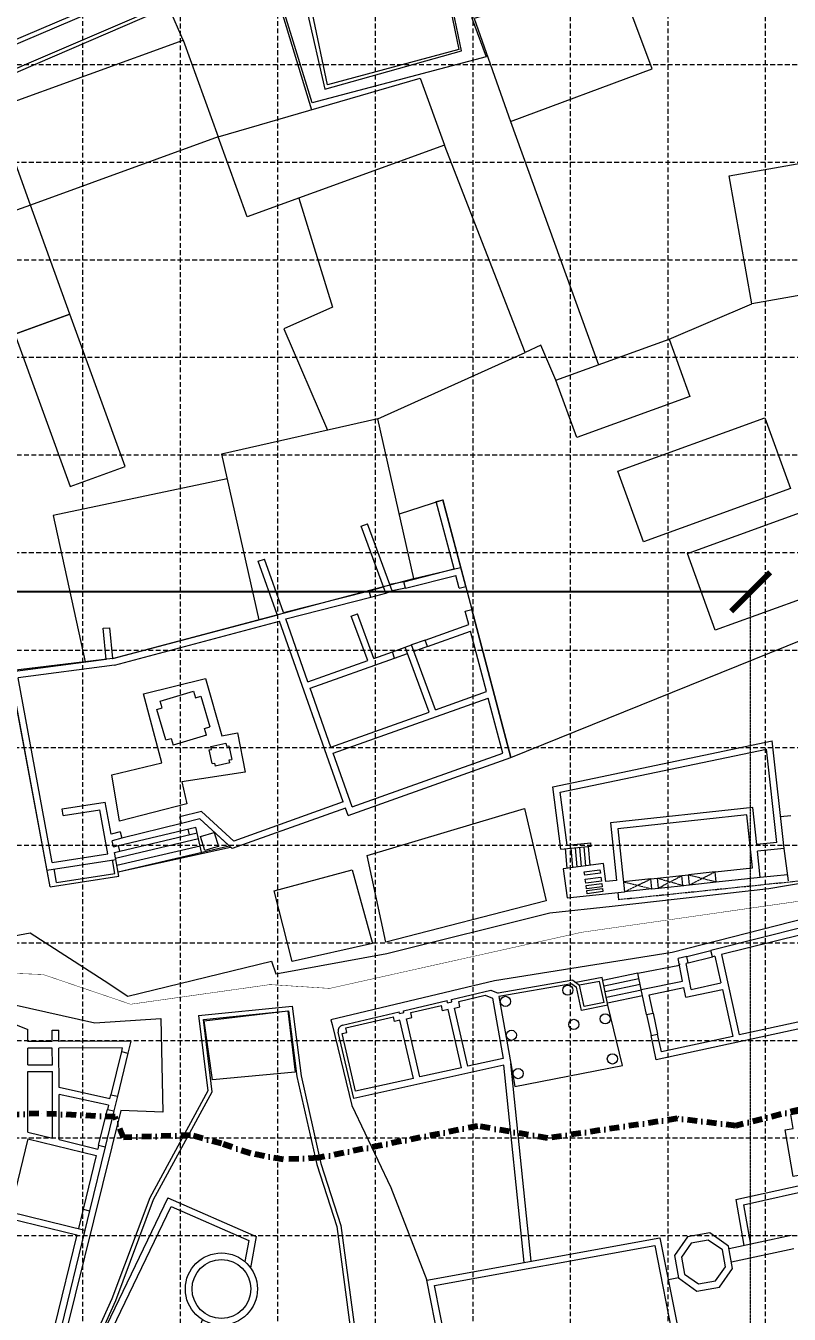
# Model space of a CAD drawing. Header units: millimetres. Extents: x 4203764 to 12476749, y 34048 to 3000914.
# Drawn here: x 12159650 to 12198789, y 2437454 to 2503478 of the extents above; entities that cross this region are included whole.
import ezdxf

# ---------------------------------------------------------------- set-up
doc = ezdxf.new("R2010")
doc.units = ezdxf.units.MM
doc.header["$MEASUREMENT"] = 0
for name, pattern in [('ACAD_ISO02W100', [15, 12, -3]), ('DASHDOTX2', [2, 1, -0.5, 0, -0.5]), ('DASHED', [0.75, 0.5, -0.25])]:
    doc.linetypes.add(name, pattern=pattern)
for name, color, linetype, lineweight in [('2', 240, 'Continuous', 25), ('4', 1, 'Continuous', 35), ('A_SITE EDGE', 1, 'Continuous', 50), ('building property', 253, 'Continuous', 15), ('dimensions', 7, 'Continuous', 25), ('outer profile and ghats', 1, 'Continuous', 9), ('streets', 254, 'Continuous', 9), ('wall', 22, 'Continuous', 9)]:
    doc.layers.add(name, color=color, linetype=linetype, lineweight=lineweight)
doc.styles.get("Standard").update_dxf_attribs({"font": 'arial.ttf'})
doc.dimstyles.get("Standard").update_dxf_attribs({"dimtxt": 10000, "dimasz": 2000, "dimexe": 0.18, "dimexo": 0.0625, "dimgap": 0.09, "dimtad": 0, "dimtih": 1, "dimtoh": 1, "dimdec": 4, "dimzin": 0, "dimdsep": 46, "dimtxsty": 'Standard', "dimblk": 'ARCHTICK', "dimcen": 0, "dimadec": 0, "dimazin": 0, "dimtfac": 1, "dimtdec": 4, "dimtofl": 0, "dimtmove": 0, "dimatfit": 3, "dimldrblk": 'ARCHTICK', "dimfxl": 0, "dimtolj": 1, "dimtzin": 0, "dimlwe": 18, "dimarcsym": 0})

# ---------------------------------------------------------------- blocks, each defined once
blk = doc.blocks.new('GRID')
at = {"layer": 'building property', "color": 253, "linetype": 'DASHED', "lineweight": 15, "ltscale": 500}
for p, q in [((12981403, 2546471), (12981403, 2336221)), ((12991403, 2546471), (12991403, 2336221)), ((13001403, 2546471), (13001403, 2336221)), ((13011403, 2546471), (13011403, 2336221)), ((12986403, 2541471), (12986403, 2331221)), ((12996403, 2541471), (12996403, 2331221)), ((13006403, 2541471), (13006403, 2331221)), ((13016403, 2541471), (13016403, 2331221)), ((13061903, 2501471), (12616403, 2501471)), ((13056903, 2496471), (12611403, 2496471)), ((13061903, 2491471), (12616403, 2491471)), ((13056903, 2486471), (12611403, 2486471)), ((13061903, 2481471), (12616403, 2481471)), ((13056903, 2476471), (12611403, 2476471)), ((13061903, 2471471), (12616403, 2471471)), ((13056903, 2466471), (12611403, 2466471)), ((13061903, 2461471), (12616403, 2461471)), ((13056903, 2456471), (12611403, 2456471)), ((13061903, 2451471), (12616403, 2451471)), ((13056903, 2446471), (12611403, 2446471)), ((13061903, 2441471), (12616403, 2441471))]:
    blk.add_line(p, q, dxfattribs=at)
blk = doc.blocks.new('_ArchTick')
at = {"color": 0, "linetype": 'ByBlock', "lineweight": 30, "const_width": 0.15}
blk.add_lwpolyline([(-0.5, -0.5), (0.5, 0.5)], dxfattribs=at)
blk = doc.blocks.new('*D38')
at = {"layer": 'Defpoints', "color": 0, "lineweight": 30}
for p in [(11803461, 2475751), (12196809, 2474468), (12196809, 2428948)]:
    blk.add_point(p, dxfattribs=at)
at = {"layer": 'dimensions', "color": 0, "linetype": 'DASHED', "lineweight": 18}
for p, q in [((11803461, 2475751), (11803461, 2474468)), ((12196809, 2428948), (12196809, 2474468))]:
    blk.add_line(p, q, dxfattribs=at)
at = {"layer": 'dimensions', "color": 0, "lineweight": -2}
for p, q in [((11803461, 2474468), (11992142, 2474468)), ((12196809, 2474468), (12001222, 2474468))]:
    blk.add_line(p, q, dxfattribs=at)
at = {"layer": 'dimensions', "color": 0, "lineweight": -2, "xscale": 2000, "yscale": 2000, "zscale": 2000, "rotation": 180}
blk.add_blockref('_ArchTick', (11803461, 2474468), dxfattribs=at)
at = {"layer": 'dimensions', "color": 0, "lineweight": -2, "xscale": 2000, "yscale": 2000, "zscale": 2000}
blk.add_blockref('_ArchTick', (12196809, 2474468), dxfattribs=at)
at = {"layer": 'dimensions', "color": 0, "lineweight": 35, "insert": (11996682, 2474468), "char_height": 2000, "attachment_point": 5}
blk.add_mtext('\\A1;393347', dxfattribs=at)
blk = doc.blocks.new('*D42')
at = {"layer": '4', "color": 0, "linetype": 'DASHED', "lineweight": 18}
for p, q in [((11789424, 2546568), (11789424, 2428157)), ((12264489, 2546461), (12264489, 2428157))]:
    blk.add_line(p, q, dxfattribs=at)
at = {"layer": '4', "color": 0, "lineweight": -2}
for p, q in [((11789424, 2428158), (11986578, 2428158)), ((12264489, 2428158), (12067335, 2428158))]:
    blk.add_line(p, q, dxfattribs=at)
at = {"layer": 'Defpoints', "color": 0, "lineweight": 30}
for p in [(11789424, 2546568), (12264489, 2546461), (12264489, 2428158)]:
    blk.add_point(p, dxfattribs=at)
at = {"layer": '4', "color": 0, "lineweight": -2, "xscale": 2000, "yscale": 2000, "zscale": 2000, "rotation": 180}
blk.add_blockref('_ArchTick', (11789424, 2428158), dxfattribs=at)
at = {"layer": '4', "color": 0, "lineweight": -2, "xscale": 2000, "yscale": 2000, "zscale": 2000}
blk.add_blockref('_ArchTick', (12264489, 2428158), dxfattribs=at)
at = {"layer": '4', "color": 0, "lineweight": 30, "insert": (12026957, 2428158), "char_height": 10000, "attachment_point": 5}
blk.add_mtext('\\A1;475065.1106', dxfattribs=at)
blk = doc.blocks.new('*D43')
at = {"layer": '4', "color": 0, "linetype": 'DASHED', "lineweight": 18}
for p, q in [((11789424, 2546471), (11756492, 2546471)), ((12167563, 2261471), (11756492, 2261471))]:
    blk.add_line(p, q, dxfattribs=at)
at = {"layer": '4', "color": 0, "lineweight": -2}
for p, q in [((11756492, 2546471), (11756492, 2409077)), ((11756492, 2261471), (11756492, 2398865))]:
    blk.add_line(p, q, dxfattribs=at)
at = {"layer": 'Defpoints', "color": 0, "lineweight": 30}
for p in [(11756492, 2546471), (11789424, 2546471), (12167563, 2261471)]:
    blk.add_point(p, dxfattribs=at)
at = {"layer": '4', "color": 0, "lineweight": -2, "xscale": 2000, "yscale": 2000, "zscale": 2000}
for p, rotation in [((11756492, 2546471), 90), ((11756492, 2261471), 270)]:
    blk.add_blockref('_ArchTick', p, dxfattribs=dict(at, rotation=rotation))
at = {"layer": '4', "color": 0, "lineweight": 30, "insert": (11756492, 2403971), "char_height": 10000, "attachment_point": 5}
blk.add_mtext('\\A1;285000.0000', dxfattribs=at)

msp = doc.modelspace()

# ---------------------------------------------------------------- linework, layer by layer
at = {"layer": '2', "const_width": 23.31871}
msp.add_lwpolyline([(12109350.15385, 2449210.39284), (12109952.86911, 2449250.52842), (12113644.69771, 2449773.9693), (12114424.14336, 2450025.61793), (12121276.34674, 2450403.42776), (12125427.71538, 2450578.59934), (12130710.65449, 2450870.3385), (12135360.47639, 2451891.69773), (12142307.94323, 2452708.0237), (12144625.03167, 2454072.19551), (12146556.60062, 2454288.74869), (12155909.40477, 2455036.91657), (12160533.71429, 2454863.6782), (12165023.84317, 2453337.93559), (12172164.60025, 2454344.79214), (12175230.45783, 2454149.64307), (12188143.80869, 2457025.21375), (12200569.94686, 2458799.9021), (12204972.64698, 2457836.38322), (12222815.93092, 2461133.77185), (12226640.87924, 2461425.36162), (12233768.03086, 2464728.80542)], dxfattribs=at)
at = {"layer": 'A_SITE EDGE', "linetype": 'DASHDOTX2', "lineweight": 80, "ltscale": 500}
msp.add_lwpolyline([(12209037.64917, 2450396.98678), (12196052.64467, 2447112.21918), (12193041.59773, 2447474.95617), (12186416.25843, 2446476.2288), (12182816.18488, 2447098.5855), (12174642.81601, 2445463.2345), (12172865.23019, 2445382.55859), (12171182.39279, 2445688.74548), (12169690.71353, 2446195.27708), (12168091.54142, 2446628.20283), (12164668.8055, 2446513.33094), (12164226.9913, 2447564.7638), (12160317.31312, 2447745.70156), (12156458.25476, 2447533.81104)], dxfattribs=at)
at = {"layer": 'building property'}
for p, q in [((12180697.73686, 2479104.4192), (12181028.81078, 2479191.79109)), ((12181611.03732, 2475643.6957), (12180697.73686, 2479104.4192)), ((12182203.64025, 2474740.06883), (12181028.81078, 2479191.79109)), ((12176850.18062, 2477838.33502), (12177171.59973, 2477956.37545)), ((12178435.47348, 2474514.90061), (12177171.59973, 2477956.37545)), ((12178114.05437, 2474396.86017), (12176850.18062, 2477838.33502)), ((12171567.304, 2476036.28731), (12171890.10758, 2476150.48728)), ((12172534.59543, 2473302.09097), (12171567.304, 2476036.28731)), ((12172860.32643, 2473408.01614), (12171890.10758, 2476150.48728)), ((12179035.63165, 2474985.71695), (12181611.03732, 2475643.6957)), ((12179120.38966, 2474653.96423), (12181698.41193, 2475312.61148)), ((12181872.56633, 2474652.69694), (12181698.41193, 2475312.61148)), ((12179120.38966, 2474653.96423), (12179035.63165, 2474985.71695)), ((12181872.56633, 2474652.69694), (12182203.64025, 2474740.06883)), ((12172860.32643, 2473408.01614), (12177251.94268, 2474530.01032)), ((12172974.98944, 2473083.90371), (12177336.70068, 2474198.2576)), ((12177336.70068, 2474198.2576), (12177251.94268, 2474530.01032)), ((12178114.05437, 2474396.86017), (12178435.47348, 2474514.90061)), ((12164106.96514, 2471051.26563), (12172564.1519, 2473300.68652)), ((12176337.45783, 2473228.79175), (12176660.06971, 2473343.60077)), ((12177501.94073, 2471062.01058), (12176660.06971, 2473343.60077)), ((12182181.86086, 2473480.70275), (12182512.93478, 2473568.07464)), ((12182363.57622, 2472792.13784), (12182181.86086, 2473480.70275)), ((12184514.44444, 2465983.85468), (12182512.93478, 2473568.07464)), ((12163623.16445, 2472604.13709), (12163964.19007, 2472634.88312)), ((12164106.96514, 2471051.26563), (12163964.19007, 2472634.88312)), ((12164194.9991, 2470720.28285), (12172652.18585, 2472969.70374)), ((12175928.23463, 2463709.45357), (12172652.18585, 2472969.70374)), ((12174116.50897, 2469857.22511), (12172974.98944, 2473083.90371)), ((12177179.32885, 2470947.20156), (12176337.45783, 2473228.79175)), ((12180123.07448, 2471994.80263), (12182363.57622, 2472792.13784)), ((12163767.03299, 2471008.39128), (12163623.16445, 2472604.13709)), ((12180237.87579, 2471672.21241), (12180123.07448, 2471994.80263)), ((12180237.87579, 2471672.21241), (12182451.25636, 2472459.89592)), ((12183270.25208, 2469356.51658), (12182451.25636, 2472459.89592)), ((12177501.94073, 2471062.01058), (12178444.30484, 2471397.373)), ((12178559.10615, 2471074.78278), (12178444.30484, 2471397.373)), ((12179104.44701, 2471632.3001), (12179427.05889, 2471747.10912)), ((12180330.23432, 2468310.24216), (12179104.44701, 2471632.3001)), ((12180652.8462, 2468425.05118), (12179427.05889, 2471747.10912)), ((12163767.03299, 2471008.39128), (12158858.26924, 2470349.39029)), ((12164194.9991, 2470720.28285), (12159260.57294, 2470057.83668)), ((12164149.42864, 2471059.72786), (12164106.71915, 2471053.99411)), ((12174116.50897, 2469857.22511), (12177179.32885, 2470947.20156)), ((12174230.70914, 2469534.42097), (12178559.10615, 2471074.78278)), ((12160894.29563, 2459354.66756), (12158858.26924, 2470349.39029)), ((12161011.21803, 2460604.19822), (12159260.57294, 2470057.83668)), ((12175297.42113, 2466519.19729), (12174230.70914, 2469534.42097)), ((12180652.8462, 2468425.05118), (12183270.25208, 2469356.51658)), ((12175411.6213, 2466196.39314), (12183357.93222, 2469024.27466)), ((12184103.03602, 2466200.89029), (12183357.93222, 2469024.27466)), ((12175297.42113, 2466519.19729), (12180330.23432, 2468310.24216)), ((12186673.31384, 2464480.17663), (12197919.71304, 2466827.89267)), ((12198526.74005, 2461326.6362), (12197919.71304, 2466827.89267)), ((12176382.09175, 2463453.21079), (12175411.6213, 2466196.39314)), ((12176382.09175, 2463453.21079), (12184103.03602, 2466200.89029)), ((12187053.00252, 2464209.56451), (12197620.71935, 2466415.60378)), ((12198148.64428, 2461631.21958), (12197620.71935, 2466415.60378)), ((12176173.70114, 2463015.60513), (12184514.44444, 2465983.85468)), ((12187080.14975, 2461289.69826), (12186673.31384, 2464480.17663)), ((12187399.73377, 2461490.43741), (12187053.00252, 2464209.56451)), ((12161515.74082, 2463348.88365), (12163719.62544, 2463691.09086)), ((12164022.35811, 2462056.30762), (12163719.62544, 2463691.09086)), ((12176043.1585, 2463384.60377), (12170227.65412, 2461315.01985)), ((12175928.23463, 2463709.45357), (12170321.81076, 2461693.16576)), ((12176173.70114, 2463015.60513), (12176043.1585, 2463384.60377)), ((12196915.73403, 2463418.64228), (12189622.28117, 2462631.74494)), ((12197120.2336, 2461523.21329), (12196915.73403, 2463418.64228)), ((12161568.27285, 2463010.56657), (12161515.74082, 2463348.88365)), ((12161568.27285, 2463010.56657), (12163443.49653, 2463301.73678)), ((12163861.97531, 2461041.9143), (12163443.49653, 2463301.73678)), ((12168661.68104, 2463214.40934), (12167545.43466, 2462935.76376)), ((12167628.36446, 2462603.54931), (12167545.43466, 2462935.76376)), ((12168566.04421, 2462837.61979), (12167628.36446, 2462603.54931)), ((12170227.65412, 2461315.01985), (12168566.04421, 2462837.61979)), ((12170321.81076, 2461693.16576), (12168661.68104, 2463214.40934)), ((12196612.03053, 2463041.47949), (12189999.44395, 2462328.04144)), ((12196904.9765, 2460326.27444), (12196612.03053, 2463041.47949)), ((12198346.38745, 2462961.10375), (12198875.94909, 2463004.35775)), ((12164498.55264, 2462175.17878), (12164022.35811, 2462056.30762)), ((12164412.89123, 2461473.4681), (12168364.50097, 2462405.49324)), ((12164481.24223, 2461183.67285), (12168432.85196, 2462115.69798)), ((12164498.55264, 2462175.17878), (12164581.48244, 2461842.96433)), ((12167628.36446, 2462603.54931), (12164581.48244, 2461842.96433)), ((12168038.72848, 2462022.74017), (12167970.37748, 2462312.53542)), ((12168680.00042, 2461060.45618), (12168364.50097, 2462405.49324)), ((12189622.28117, 2462631.74494), (12189941.517, 2459672.86916)), ((12189999.44395, 2462328.04144), (12190347.48439, 2459102.18668)), ((12164581.48244, 2461842.96433), (12164084.82426, 2461718.98488)), ((12164142.11622, 2461409.60322), (12164084.82426, 2461718.98488)), ((12164142.11622, 2461409.60322), (12164412.89123, 2461473.4681)), ((12164250.67524, 2460823.37491), (12168501.20296, 2461825.90272)), ((12164318.52462, 2460456.98223), (12168586.6417, 2461463.65866)), ((12164481.24223, 2461183.67285), (12164412.89123, 2461473.4681)), ((12187080.14975, 2461289.69826), (12188639.21634, 2461430.38759)), ((12187399.73377, 2461490.43741), (12188623.82946, 2461600.89915)), ((12188585.99365, 2460460.82954), (12188499.63786, 2461417.7921)), ((12188639.21634, 2461430.38759), (12188623.82946, 2461600.89915)), ((12198148.64428, 2461631.21958), (12197120.2336, 2461523.21329)), ((12160734.9123, 2460215.35164), (12164262.95544, 2460757.06076)), ((12161011.21803, 2460604.19822), (12163861.97531, 2461041.9143)), ((12164196.39573, 2461116.48906), (12164481.24223, 2461183.67285)), ((12164262.95544, 2460757.06076), (12164196.39573, 2461116.48906)), ((12164422.33877, 2459896.37667), (12164262.95544, 2460757.06076)), ((12164381.50978, 2460116.85683), (12170152.6665, 2461383.73402)), ((12187404.27228, 2460304.52169), (12187313.4705, 2461310.753)), ((12187404.27228, 2460304.52169), (12187313.4705, 2461310.753)), ((12187699.70262, 2460343.59865), (12187610.01234, 2461337.51277)), ((12187921.27538, 2460372.90638), (12187832.41872, 2461357.58261)), ((12188142.84813, 2460402.2141), (12188054.8251, 2461377.65244)), ((12188364.42089, 2460431.52182), (12188277.23148, 2461397.72227)), ((12198526.74005, 2461326.6362), (12197156.9634, 2461182.77878)), ((12197300.50411, 2459852.35438), (12197156.9634, 2461182.77878)), ((12198747.26342, 2459659.43162), (12198526.74005, 2461326.6362)), ((12161229.4694, 2459579.34219), (12161101.27481, 2460271.60433)), ((12164221.8487, 2460038.80345), (12164093.65411, 2460731.06559)), ((12189267.157, 2460550.92792), (12187201.63177, 2460277.71816)), ((12187201.63177, 2460277.71816), (12187201.63177, 2460277.71816)), ((12187201.63177, 2460277.71816), (12187399.19554, 2458784.09309)), ((12189390.05478, 2459621.79391), (12189267.157, 2460550.92792)), ((12194991.52748, 2460119.83067), (12196904.9765, 2460326.27444)), ((12195046.62194, 2459609.18096), (12194991.52748, 2460119.83067)), ((12160894.29563, 2459354.66756), (12164422.33877, 2459896.37667)), ((12161229.4694, 2459579.34219), (12164221.8487, 2460038.80345)), ((12189941.517, 2459672.86916), (12189390.05478, 2459621.79391)), ((12191691.08747, 2459763.74316), (12192031.52061, 2459800.4728)), ((12191746.18194, 2459253.09345), (12191691.08747, 2459763.74316)), ((12192086.61507, 2459289.82309), (12192031.52061, 2459800.4728)), ((12193287.68383, 2459936.00141), (12193628.11696, 2459972.73105)), ((12193342.77829, 2459425.3517), (12193287.68383, 2459936.00141)), ((12193342.77829, 2459425.3517), (12193683.21143, 2459462.08134)), ((12193683.21143, 2459462.08134), (12193628.11696, 2459972.73105)), ((12195046.62194, 2459609.18096), (12197300.50411, 2459852.35438)), ((12197300.50411, 2459852.35438), (12198703.51232, 2459990.19941)), ((12187399.19554, 2458784.09309), (12190347.48439, 2459102.18668)), ((12190057.85278, 2458691.47786), (12190017.38355, 2459066.5718)), ((12191746.18194, 2459253.09345), (12192086.61507, 2459289.82309)), ((12199658.86679, 2457313.77887), (12194768.11076, 2456095.32378)), ((12199402.41077, 2456897.01173), (12195315.63553, 2455878.85584)), ((12193533.40721, 2455787.71677), (12193101.551, 2455680.12658)), ((12193324.3836, 2454525.05211), (12193101.551, 2455680.12658)), ((12193533.40721, 2455787.71677), (12194768.11076, 2456095.32378)), ((12193616.1828, 2455455.46387), (12193533.40721, 2455787.71677)), ((12193616.1828, 2455455.46387), (12194850.88635, 2455763.07088)), ((12194850.88635, 2455763.07088), (12194768.11076, 2456095.32378)), ((12194983.27427, 2455796.05325), (12194850.88635, 2455763.07088)), ((12194983.27427, 2455796.05325), (12195286.23557, 2454432.46367)), ((12195315.63553, 2455878.85584), (12196229.70304, 2451764.75631)), ((12191024.53531, 2454929.30285), (12189235.41126, 2454556.10567)), ((12191024.53531, 2454929.30285), (12193166.67382, 2455342.55612)), ((12191200.37263, 2454086.33085), (12191024.53531, 2454929.30285)), ((12193192.82192, 2455381.59035), (12193160.4463, 2455374.83705)), ((12193616.1828, 2455455.46387), (12193499.23508, 2455426.32818)), ((12193754.69228, 2454102.141), (12193499.23508, 2455426.32818)), ((12187688.94536, 2454572.61663), (12183873.77307, 2453898.43508)), ((12187646.62563, 2454391.28136), (12183903.56513, 2453729.84273)), ((12187646.62563, 2454391.28136), (12187889.41642, 2454212.97124)), ((12187688.94536, 2454572.61663), (12188043.63854, 2454312.1233)), ((12189203.20627, 2454710.67215), (12187855.68335, 2454450.16112)), ((12188138.84482, 2453015.85032), (12187889.41642, 2454212.97124)), ((12189070.02201, 2454510.54976), (12188043.63854, 2454312.1233)), ((12188271.52814, 2453218.37694), (12188043.63854, 2454312.1233)), ((12189294.8309, 2453431.58914), (12189070.02201, 2454510.54976)), ((12189497.35752, 2453298.90582), (12189203.20627, 2454710.67215)), ((12191085.33432, 2454637.82965), (12189296.14457, 2454264.61876)), ((12191146.13334, 2454346.35644), (12189356.87788, 2453973.13185)), ((12191200.37263, 2454086.33085), (12193324.3836, 2454525.05211)), ((12191607.80706, 2453820.85092), (12193393.64713, 2454189.72189)), ((12193484.77587, 2453693.64322), (12193389.24948, 2454188.81354)), ((12193754.69228, 2454102.141), (12195286.23557, 2454432.46367)), ((12179014.11023, 2452998.03736), (12181249.33934, 2453523.15478)), ((12181275.83296, 2453410.38132), (12181249.33934, 2453523.15478)), ((12181471.62878, 2453575.37674), (12183499.19074, 2454051.70738)), ((12181498.1224, 2453462.60328), (12181471.62878, 2453575.37674)), ((12181844.11728, 2453487.01921), (12183197.84564, 2453805.04761)), ((12181909.76558, 2453207.57884), (12181844.11728, 2453487.01921)), ((12183197.84564, 2453805.04761), (12183569.42984, 2453653.00209)), ((12183499.19074, 2454051.70738), (12183873.77307, 2453898.43508)), ((12183569.42984, 2453653.00209), (12184115.67474, 2450561.81935)), ((12183903.56513, 2453729.84273), (12184509.86162, 2450298.82987)), ((12191207.13616, 2454054.92575), (12189417.61119, 2453681.64494)), ((12191269.8242, 2453763.84658), (12189478.34449, 2453390.15803)), ((12191476.09437, 2452806.07289), (12191200.37263, 2454086.33085)), ((12191810.82838, 2452878.16261), (12191607.80706, 2453820.85092)), ((12193484.77587, 2453693.64322), (12195360.50221, 2454098.19915)), ((12195360.50221, 2454098.19915), (12195895.08528, 2451692.10997)), ((12157051.79008, 2453146.26728), (12159750.83511, 2452051.41932)), ((12175891.28959, 2452264.40003), (12178791.82079, 2452945.81539)), ((12178811.64382, 2452861.43614), (12178791.82079, 2452945.81539)), ((12178811.64382, 2452861.43614), (12179033.93326, 2452913.6581)), ((12179033.93326, 2452913.6581), (12179014.11023, 2452998.03736)), ((12179386.59873, 2452909.67982), (12180955.16022, 2453278.1785)), ((12179445.57645, 2452658.63366), (12179386.59873, 2452909.67982)), ((12181020.80852, 2452998.73813), (12180955.16022, 2453278.1785)), ((12181298.62141, 2453064.0041), (12181020.80852, 2452998.73813)), ((12181275.83296, 2453410.38132), (12181498.1224, 2453462.60328)), ((12181985.7117, 2450087.32941), (12181298.62141, 2453064.0041)), ((12181631.9527, 2453142.31288), (12181909.76558, 2453207.57884)), ((12182319.9378, 2450161.78466), (12181632.25747, 2453141.01557)), ((12189497.35752, 2453298.90582), (12188138.84482, 2453015.85032)), ((12189294.8309, 2453431.58914), (12188271.52814, 2453218.37694)), ((12190235.82038, 2450201.43565), (12189497.35752, 2453298.90582)), ((12191476.09437, 2452806.07289), (12191810.82838, 2452878.16261)), ((12176061.80963, 2452128.59449), (12178497.64166, 2452700.83911)), ((12178556.61938, 2452449.79295), (12178497.64166, 2452700.83911)), ((12178834.43227, 2452515.05891), (12178556.61938, 2452449.79295)), ((12179521.52256, 2449538.38423), (12178834.43227, 2452515.05891)), ((12179167.76356, 2452593.3677), (12179445.57645, 2452658.63366)), ((12179855.74867, 2449612.83948), (12179168.06833, 2452592.07039)), ((12200774.86958, 2452401.13773), (12191974.7616, 2450490.61275)), ((12200364.38457, 2452662.40579), (12196229.70304, 2451764.75631)), ((12159752.32678, 2451427.35647), (12159750.83511, 2452051.41932)), ((12161009.14789, 2452009.62824), (12161351.55572, 2452010.44668)), ((12161010.53248, 2451430.3639), (12161009.14789, 2452009.62824)), ((12161352.9403, 2451431.18234), (12161351.55572, 2452010.44668)), ((12176467.00724, 2448507.13048), (12175669.50803, 2451906.53966)), ((12175862.57557, 2451833.15942), (12176112.21243, 2451892.24458)), ((12176555.91539, 2448877.7386), (12175862.57557, 2451833.15942)), ((12176112.21243, 2451892.24458), (12176061.80963, 2452128.59449)), ((12191706.8088, 2451734.79721), (12192041.54282, 2451806.88694)), ((12191974.7616, 2450490.61275), (12191706.8088, 2451734.79721)), ((12192237.28608, 2450897.99281), (12192041.54282, 2451806.88694)), ((12195895.08528, 2451692.10997), (12192237.28608, 2450897.99281)), ((12161010.53248, 2451430.3639), (12159752.32678, 2451427.35647)), ((12161011.35092, 2451087.95608), (12159753.14522, 2451084.94865)), ((12159755.1931, 2450228.18648), (12159753.14522, 2451084.94865)), ((12161013.3988, 2450231.19391), (12161011.35092, 2451087.95608)), ((12165035.36634, 2451439.98426), (12161352.9403, 2451431.18234)), ((12164599.27433, 2451096.53211), (12161353.75874, 2451088.77452)), ((12161358.59474, 2449065.55803), (12161353.75874, 2451088.77452)), ((12164599.27433, 2451096.53211), (12164554.202, 2450911.5155)), ((12164554.202, 2450911.5155), (12164886.88133, 2450830.47071)), ((12165035.36634, 2451439.98426), (12164886.88133, 2450830.47071)), ((12159755.1931, 2450228.18648), (12161013.3988, 2450231.19391)), ((12184158.30598, 2450220.51414), (12176467.00724, 2448507.13048)), ((12184115.67474, 2450561.81935), (12182319.9378, 2450161.78466)), ((12185201.14083, 2440107.88111), (12184158.30598, 2450220.51414)), ((12184509.86162, 2450298.82987), (12184717.17105, 2449125.67232)), ((12185567.53669, 2440174.55121), (12184509.86162, 2450298.82987)), ((12184717.17105, 2449125.67232), (12190235.82038, 2450201.43565)), ((12159756.01154, 2449885.77866), (12161014.21724, 2449888.78608)), ((12159763.41205, 2446789.65512), (12159756.01154, 2449885.77866)), ((12161022.35801, 2446482.96036), (12161014.21724, 2449888.78608)), ((12179521.52256, 2449538.38423), (12176555.91539, 2448877.7386)), ((12181985.7117, 2450087.32941), (12179855.74867, 2449612.83948)), ((12163961.19425, 2448493.67836), (12161358.59474, 2449065.55803)), ((12161364.96729, 2446399.49651), (12161359.43315, 2448714.79617)), ((12163883.91859, 2448160.08082), (12161359.43315, 2448714.79617)), ((12163961.19425, 2448493.67836), (12164015.89794, 2448701.84056)), ((12164015.89794, 2448701.84056), (12164348.57726, 2448620.79578)), ((12164348.57726, 2448620.79578), (12164165.68416, 2447870.04106)), ((12163883.91859, 2448160.08082), (12163833.00483, 2447951.08584)), ((12163833.00483, 2447951.08584), (12164165.68416, 2447870.04106)), ((12159764.25492, 2446437.02695), (12158853.97286, 2442700.42605)), ((12159763.41205, 2446789.65512), (12161022.35801, 2446482.96036)), ((12159764.25492, 2446437.02695), (12163256.88445, 2445586.17933)), ((12161364.96729, 2446399.49651), (12163337.92923, 2445918.85865)), ((12163256.88445, 2445586.17933), (12162586.42945, 2442834.04036)), ((12163717.32807, 2446029.592), (12162919.10878, 2442752.99557)), ((12163384.64875, 2446110.63679), (12163337.92923, 2445918.85865)), ((12163384.64875, 2446110.63679), (12163717.32807, 2446029.592)), ((12196042.86784, 2443331.42801), (12203430.8585, 2444956.85784)), ((12196437.205, 2443067.58812), (12203843.29689, 2444697.0004)), ((12196042.86784, 2443331.42801), (12196459.45688, 2440973.96369)), ((12196437.205, 2443067.58812), (12196796.64157, 2441033.54782)), ((12158772.92808, 2442367.74673), (12162265.5576, 2441516.89911)), ((12158853.97286, 2442700.42605), (12162679.28171, 2441768.53364)), ((12162586.42945, 2442834.04036), (12162919.10878, 2442752.99557)), ((12162679.28171, 2441768.53364), (12161460.71778, 2436766.47188)), ((12162265.5576, 2441516.89911), (12161128.03846, 2436847.51667)), ((12180204.48757, 2439198.68032), (12192160.79295, 2441374.27301)), ((12180607.6878, 2438923.93337), (12191890.61829, 2440976.99745)), ((12191890.61829, 2440976.99745), (12193395.39286, 2433412.25609)), ((12192160.79295, 2441374.27301), (12193797.22868, 2433147.65004)), ((12198880.89856, 2441482.90237), (12195701.37949, 2440797.41523)), ((12199018.1106, 2440811.93219), (12195820.63131, 2440122.57292)), ((12181542.43434, 2432407.29667), (12180204.48757, 2439198.68032)), ((12181811.24604, 2432814.7024), (12180607.6878, 2438923.93337))]:
    msp.add_line(p, q, dxfattribs=at)
at = {"layer": 'building property', "ltscale": 7}
for p, q in [((12177251.94268, 2474530.01032), (12177995.39938, 2474719.95271)), ((12179052.25801, 2474989.52624), (12178316.06273, 2474840.05105)), ((12179120.38966, 2474653.96423), (12178435.47348, 2474514.90061)), ((12177336.70068, 2474198.2576), (12178114.05437, 2474396.86017)), ((12180123.07448, 2471994.80263), (12179427.05889, 2471747.10912)), ((12178444.30484, 2471397.373), (12179101.63614, 2471639.91794)), ((12178559.10615, 2471074.78278), (12179220.16005, 2471318.70131)), ((12180237.87579, 2471672.21241), (12179548.5464, 2471417.86067)), ((12194991.52748, 2460119.83067), (12193628.11696, 2459972.73105)), ((12191691.08747, 2459763.74316), (12190292.38993, 2459612.83639)), ((12192031.52061, 2459800.4728), (12193287.68383, 2459936.00141)), ((12192086.61507, 2459289.82309), (12193381.29607, 2459429.50742)), ((12193683.21143, 2459462.08134), (12195046.62194, 2459609.18096)), ((12191746.18194, 2459253.09345), (12190347.48439, 2459102.18668)), ((12191810.82838, 2452878.16261), (12192041.54282, 2451806.88694)), ((12191476.09437, 2452806.07289), (12191706.8088, 2451734.79721)), ((12164554.202, 2450911.5155), (12164015.89794, 2448701.84056)), ((12164886.88133, 2450830.47071), (12164348.57726, 2448620.79578)), ((12163384.64875, 2446110.63679), (12163833.00483, 2447951.08584)), ((12164165.68416, 2447870.04106), (12163717.32807, 2446029.592)), ((12162586.42945, 2442834.04036), (12162346.60239, 2441849.57843)), ((12162919.10878, 2442752.99557), (12162679.28171, 2441768.53364)), ((12193104.67459, 2439310.10689), (12192591.69396, 2439208.06504))]:
    msp.add_line(p, q, dxfattribs=at)
at = {"layer": 'building property', "linetype": 'ACAD_ISO02W100', "ltscale": 10}
for p, q in [((12193683.21143, 2459462.08134), (12194991.52748, 2460119.83067)), ((12199247.20472, 2459640.20975), (12190057.85278, 2458691.47786)), ((12190292.38993, 2459612.83639), (12191746.18194, 2459253.09345)), ((12190347.48439, 2459102.18668), (12191691.08747, 2459763.74316)), ((12192031.52061, 2459800.4728), (12193342.77829, 2459425.3517)), ((12192086.61507, 2459289.82309), (12193287.68383, 2459936.00141)), ((12193628.11696, 2459972.73105), (12195046.62194, 2459609.18096))]:
    msp.add_line(p, q, dxfattribs=at)
at = {"layer": 'building property'}
for points in [[(12144692.82268, 2496630.98078), (12140085.42559, 2494831.55776), (12137766.97893, 2501233.67503), (12144540.56747, 2503686.64536), (12143540.30825, 2506192.80744), (12138038.52368, 2504589.93778), (12135304.26953, 2513164.74319), (12138608.24432, 2514917.40575), (12133619.19803, 2531498.67296), (12143204.09653, 2532832.72466), (12159650.39472, 2537809.86376), (12157910.93185, 2544260.42087), (12172535.40281, 2547787.48731), (12181671.93345, 2548394.43866), (12182745.73042, 2531661.16367), (12177977.15019, 2530998.77706), (12179369.6491, 2512822.31557), (12165996.72586, 2508748.13777), (12166185.88022, 2505780.49608), (12144686.71387, 2496628.48831)], [(12154528.27848, 2475677.26353), (12149662.54146, 2496995.87451), (12154656.58457, 2499152.15838), (12168347.50297, 2505059.62491), (12167928.10935, 2507343.17888), (12178378.43251, 2510713.22043), (12188217.91761, 2512687.77738), (12188635.92296, 2509780.57285), (12183898.93961, 2508595.97278), (12184669.39553, 2505268.78157), (12181428.9129, 2504326.71313), (12181845.76593, 2502267.11635), (12175122.83527, 2500446.63836), (12174344.89257, 2504104.04234), (12178365.66311, 2505795.94346), (12177917.33367, 2506841.177), (12172633.94395, 2504615.8545), (12174300.65833, 2499172.84936)], [(12182630.62922, 2503849.02909), (12184496.37454, 2498566.25187), (12191756.91239, 2501278.52396), (12190769.69661, 2503921.22251), (12190705.87228, 2504772.99595), (12201816.20697, 2508038.60069), (12200677.50757, 2512765.08053), (12190021.30052, 2510364.3326), (12191193.08732, 2506587.3183), (12190197.66722, 2506255.07448), (12188962.32959, 2509077.76735), (12184905.59057, 2508235.42265), (12185518.0348, 2504728.02085), (12182630.62922, 2503849.02909)], [(12167765.22811, 2502627.26644), (12166971.82162, 2504466.03496)], [(12184496.37454, 2498566.25187), (12189009.37933, 2486104.1209)], [(12177704.95481, 2483335.7201), (12185244.40907, 2486728.74151), (12181119.53561, 2497357.4837)], [(12173649.07686, 2494652.15054), (12175381.12221, 2489050.11083), (12172874.00896, 2487952.71775), (12175118.98121, 2482753.13942)], [(12192625.50464, 2487413.65543), (12196865.1137, 2489226.94886)], [(12186830.96514, 2485315.23546), (12186049.79389, 2487110.12811), (12185244.40907, 2486728.74151)], [(12179547.26306, 2475158.03656), (12177704.95481, 2483335.7201), (12169689.25019, 2481529.90325), (12171600.88756, 2473044.47994)], [(12169973.28922, 2480269.10377), (12161059.32003, 2478375.65781), (12162687.91074, 2470878.32203), (12156446.49662, 2470135.2405)], [(12178803.17581, 2478460.90952), (12181028.81078, 2479191.79109), (12182512.93478, 2473568.07464)], [(12182512.93478, 2473568.07464), (12184514.44444, 2465983.85468), (12214462.73001, 2478074.6622)], [(12164449.07506, 2462712.01951), (12164068.72207, 2465098.57336), (12166631.68132, 2465715.04728), (12165683.58339, 2469244.13931), (12168867.36284, 2470036.75905), (12169702.80419, 2467085.98853), (12170510.2289, 2467243.65918), (12170902.93979, 2465232.6034), (12167644.88232, 2464733.93931), (12167911.91147, 2463605.95766), (12164449.07506, 2462712.01951)], [(12166543.57943, 2468875.08509), (12168243.0358, 2469382.65372)], [(12168243.0358, 2469382.65372), (12168346.91998, 2469037.47509), (12168619.10219, 2469119.39148)], [(12166372.03171, 2468448.27285), (12166372.03171, 2468448.27285), (12166646.01061, 2468529.47249), (12166543.57943, 2468875.08509)], [(12168619.10219, 2469119.39148), (12169084.55249, 2467548.89737)], [(12166836.0789, 2466882.51302), (12166372.03171, 2468448.27285)], [(12168912.83247, 2467122.66203), (12168810.57359, 2467467.69773), (12169084.55249, 2467548.89737)], [(12166836.0789, 2466882.51302), (12167110.0578, 2466963.71266), (12167212.31668, 2466618.67696)], [(12168911.59954, 2467126.82212), (12167212.1456, 2466619.25421)], [(12169144.9462, 2466552.63998), (12169905.9904, 2466713.74616)], [(12169905.9904, 2466713.74616), (12169939.05878, 2466559.14126), (12170060.96875, 2466585.21698)], [(12169054.69416, 2466372.19917), (12169054.69416, 2466372.19917), (12169177.3639, 2466397.89733), (12169144.9462, 2466552.63998)], [(12169201.55637, 2465671.15486), (12169054.69416, 2466372.19917)], [(12170060.96875, 2466585.21698), (12170208.27501, 2465882.05297)], [(12169201.55637, 2465671.15486), (12169324.22611, 2465696.85302), (12169356.58912, 2465542.36871)], [(12170117.57809, 2465703.73312), (12169356.53497, 2465542.62717)], [(12170117.96829, 2465701.87051), (12170085.60528, 2465856.35481), (12170208.27501, 2465882.05297)], [(12177152.46669, 2460957.83165), (12185212.74874, 2463370.03551), (12186320.34579, 2458641.3922), (12178106.33379, 2456520.54578), (12177152.46669, 2460957.83165)], [(12169068.61507, 2461285.59149), (12168836.70034, 2461214.26199), (12168616.20528, 2461931.16103), (12169312.61599, 2462145.35455), (12169533.11106, 2461428.4555), (12169280.02316, 2461350.61382)], [(12172386.55064, 2459153.91677), (12176377.78306, 2460231.89844), (12177417.11255, 2456444.96078), (12173306.06861, 2455526.39833), (12172386.55064, 2459153.91677)], [(12168795.3267, 2452495.11701), (12173086.089, 2452996.80031), (12173453.41581, 2449855.15286), (12169225.62336, 2449459.64391), (12168795.3267, 2452495.11701)], [(12199720.01403, 2444140.43595), (12199633.4215, 2444630.46033), (12198994.20385, 2444517.50377), (12198572.31073, 2446904.98373), (12198991.62532, 2446979.08108), (12198866.74492, 2447685.77532), (12201477.5634, 2448147.13474), (12201641.26934, 2447447.30138), (12202158.81403, 2447538.75704)], [(12166942.05684, 2443415.71307), (12162107.65109, 2433385.40429), (12166998.66127, 2431828.51713), (12169012.8105, 2437023.7101)], [(12168693.47934, 2437147.51312), (12166795.72327, 2432252.53867), (12162587.46719, 2433592.09422), (12167107.4493, 2442970.04439), (12171083.19851, 2441237.54207), (12170883.72772, 2440149.16192)], [(12166942.05684, 2443415.71307), (12171469.04768, 2441442.99756), (12171174.27203, 2439834.6018)]]:
    msp.add_lwpolyline(points, dxfattribs=at)
for points in [[(12158093.257, 2499247.82646), (12167725.80356, 2502736.13267), (12169520.00381, 2497781.66008), (12159887.45725, 2494293.35388)], [(12169520.00381, 2497781.66008), (12179874.71086, 2500794.92058), (12181119.53561, 2497357.4837), (12171000.64174, 2493693.0529)], [(12195712.01517, 2495785.68648), (12205114.26783, 2497438.70637), (12206267.36636, 2490879.96875), (12196865.1137, 2489226.94886)], [(12159887.45725, 2494293.35388), (12156635.39263, 2493115.65937), (12158663.94753, 2487514.04402), (12161916.01215, 2488691.73853)], [(12161916.01215, 2488691.73853), (12159095.31852, 2487670.25963), (12161919.49763, 2479871.62179), (12164740.19126, 2480893.10069)], [(12186830.96514, 2485315.23546), (12192625.50464, 2487413.65543), (12193689.25358, 2484476.23807), (12187894.71408, 2482377.81809)], [(12190004.4463, 2480653.74262), (12197540.09656, 2483382.68406), (12198849.33544, 2479767.37515), (12191313.68519, 2477038.4337)], [(12193567.66998, 2476443.13524), (12200865.5443, 2479085.96911), (12202294.00221, 2475141.4509), (12194996.12789, 2472498.61703)], [(12188307.40314, 2459956.01832), (12188284.61251, 2460128.32044), (12189083.76865, 2460234.02588), (12189106.55928, 2460061.72376)], [(12188362.75173, 2459537.57093), (12188335.07744, 2459746.79463), (12189134.23358, 2459852.50007), (12189161.90787, 2459643.27638)], [(12188400.2872, 2459254.32252), (12188377.9935, 2459422.86778), (12189176.34705, 2459528.46707), (12189198.64075, 2459359.9218)], [(12188433.63705, 2459002.19043), (12188411.34334, 2459170.7357), (12189209.69689, 2459276.33498), (12189231.9906, 2459107.78972)], [(12193570.36167, 2441414.39048), (12192901.70673, 2440458.69564), (12193104.67459, 2439310.10689), (12194060.36943, 2438641.45195), (12195208.95817, 2438844.41981), (12195877.61312, 2439800.11464), (12195674.64526, 2440948.70339), (12194718.95042, 2441617.35834)], [(12193769.61227, 2441101.88633), (12193263.57198, 2440378.61329), (12193417.17873, 2439509.35749), (12194140.45178, 2439003.3172), (12195009.70757, 2439156.92395), (12195515.74787, 2439880.19699), (12195362.14111, 2440749.45279), (12194638.86807, 2441255.49308)]]:
    msp.add_lwpolyline(points, close=True, dxfattribs=at)
for centre, radius in [((12187438.4783, 2454058.54248), 260.52844), ((12184239.14237, 2453484.74869), 260.52844), ((12189358.86178, 2452590.18206), 260.52844), ((12187748.24731, 2452305.56934), 260.52844), ((12184546.29572, 2451746.57749), 260.52844), ((12189721.77242, 2450536.4821), 260.52844), ((12184893.12295, 2449783.89308), 260.52844), ((12169680.755, 2438746.57182), 1847.81015), ((12169680.755, 2438746.57182), 1505.31989)]:
    msp.add_circle(centre, radius, dxfattribs=at)
msp.add_arc((12175959.3847, 2451974.54454), 297.74679, 103.220629897, 193.2027954769, dxfattribs=at)
msp.add_open_spline([(12187177.16343, 2404661.19126), (12189165.91304, 2405169.22233), (12199577.06224, 2409279.96653), (12201972.08432, 2415482.36334), (12212131.99075, 2426520.14562), (12230616.98484, 2420095.98215), (12233833.36692, 2437973.15976), (12241033.41821, 2441551.79733), (12243888.61459, 2442557.959)], degree=3, knots=[18.1141653315, 18.1141653315, 18.1141653315, 18.1141653315, 47.2197535398, 96.0400862932, 152.8370713316, 234.039469837, 309.1675020974, 352.2969856611, 352.2969856611, 352.2969856611, 352.2969856611], dxfattribs=at)
at = {"layer": 'outer profile and ghats'}
for p, q in [((12164412.89123, 2461473.4681), (12168364.50097, 2462405.49324)), ((12164481.24223, 2461183.67285), (12168432.85196, 2462115.69798)), ((12167628.36446, 2462603.54931), (12164581.48244, 2461842.96433)), ((12168038.72848, 2462022.74017), (12167970.37748, 2462312.53542)), ((12168680.00042, 2461060.45618), (12168364.50097, 2462405.49324)), ((12164250.67524, 2460823.37491), (12168501.20296, 2461825.90272)), ((12164318.52462, 2460456.98223), (12168586.6417, 2461463.65866)), ((12164381.50978, 2460116.85683), (12170070.34776, 2461459.16599))]:
    msp.add_line(p, q, dxfattribs=at)
at = {"layer": 'streets'}
for points in [[(12157430.7793, 2544369.94269), (12157726.34908, 2543494.82406), (12159190.51971, 2538065.15009), (12143122.90344, 2533202.61141), (12133130.69432, 2531811.86913), (12138157.35158, 2515105.60056), (12134848.76249, 2513350.49025), (12137790.66568, 2504124.48342), (12143316.74678, 2505734.43154), (12144045.36965, 2503908.85778), (12137283.43679, 2501460.10841), (12139808.24457, 2494488.14923), (12144772.50832, 2496426.94684), (12166414.34232, 2505639.68699), (12166226.34907, 2508589.11201), (12179601.46531, 2512663.95793), (12178211.28502, 2530810.1542), (12182977.35014, 2531472.19146), (12181876.4674, 2548627.55149), (12172502.22549, 2548004.80867), (12157430.7793, 2544369.94269)], [(12168090.53125, 2505139.57958), (12145101.48967, 2495253.35264), (12149124.83775, 2480900.63028), (12143587.50122, 2478364.60717)], [(12182497.17406, 2503917.95343), (12183253.11824, 2501894.35066), (12174333.17588, 2499524.69012), (12172803.12155, 2504522.48534)], [(12174080.42962, 2504199.45483), (12174981.42001, 2500227.52698), (12181989.9665, 2502193.42837), (12181556.21141, 2504242.41224)], [(12235231.1594, 2462763.98941), (12235020.23607, 2463096.8406), (12226495.69053, 2457778.68886), (12224664.40764, 2457508.64898), (12224346.71698, 2459663.07695), (12222583.9966, 2459431.67946), (12221839.38045, 2458863.11957), (12218942.60219, 2458340.67146), (12210508.11441, 2456540.20738), (12204196.10207, 2455467.84617), (12201459.55951, 2457541.73054), (12201056.17931, 2457863.84473), (12199666.24875, 2457747.97272), (12192784.64674, 2455992.80069), (12183681.20375, 2454536.5306), (12175283.25724, 2452543.67933), (12175353.41362, 2452291.72138), (12176367.01884, 2448156.3396), (12178361.00447, 2443946.61715), (12180204.48757, 2439198.68032)], [(12135594.80092, 2452434.65496), (12142318.80562, 2452966.33597), (12142336.72043, 2454178.99199), (12146376.30281, 2455305.20135), (12146639.42473, 2454386.80249), (12155196.64369, 2455410.16128), (12156576.15768, 2456386.91729), (12159881.35346, 2457002.53606), (12163675.99184, 2454546.46994), (12164885.2387, 2453753.49911), (12172242.58959, 2455537.95403), (12172465.19979, 2454903.51854), (12178163.30407, 2455946.85736), (12186520.06245, 2458016.68965), (12189713.76696, 2458361.16399), (12197739.7255, 2459264.43469), (12199651.53881, 2459592.24418)], [(12135497.45428, 2450837.08139), (12142248.6694, 2451479.89905), (12142343.64046, 2452005.71908), (12145562.89215, 2452719.86639), (12145603.5779, 2453426.25766), (12155490.01803, 2454109.24665), (12163194.74474, 2452386.59549), (12166581.23986, 2452605.52987), (12166680.02985, 2447805.45879), (12164521.42386, 2447896.15237), (12161719.22578, 2436578.2447), (12159721.39105, 2431959.35308), (12156704.76402, 2431958.16099), (12156528.54913, 2427170.36395), (12156073.75902, 2427170.18422)], [(12171044.95377, 2431437.4266), (12167032.45756, 2431797.7553), (12162130.96467, 2433419.60181), (12164266.57729, 2438158.18614), (12166206.96176, 2443325.28312), (12169210.44608, 2448854.13818), (12168756.10844, 2452562.89113), (12173124.47465, 2453001.4742), (12173545.48805, 2449629.30148), (12174567.35727, 2445121.75918), (12175589.75892, 2441949.2095), (12176558.74908, 2434714.2426)], [(12168511.46876, 2452758.47315), (12173315.3405, 2453240.78089), (12173761.50253, 2449667.17628), (12174778.82702, 2445179.68115), (12175804.25923, 2441997.72753), (12176789.133, 2434644.16559)], [(12168511.46876, 2452758.47315), (12168984.50393, 2448897.0925), (12166007.23884, 2443416.50215), (12164063.98928, 2438241.77569), (12161831.39464, 2433288.00368), (12166987.66733, 2431581.85352), (12170920.9819, 2431228.63546)]]:
    msp.add_lwpolyline(points, dxfattribs=at)
at = {"layer": 'wall'}
for p, q in [((12180697.73686, 2479104.4192), (12181028.81078, 2479191.79109)), ((12182203.64025, 2474740.06883), (12181028.81078, 2479191.79109)), ((12179547.26306, 2475158.03656), (12181944.46221, 2475722.15915)), ((12164093.89152, 2471047.78834), (12179547.26306, 2475158.03656)), ((12164093.89152, 2471047.78834), (12158846.07212, 2470415.2558)), ((12164149.42864, 2471059.72786), (12164106.71915, 2471053.99411)), ((12160894.29563, 2459354.66756), (12158846.07212, 2470415.2558)), ((12176173.70114, 2463015.60513), (12184514.44444, 2465983.85468)), ((12164022.35811, 2462056.30762), (12163719.62544, 2463691.09086)), ((12167628.36446, 2462603.54931), (12167545.43466, 2462935.76376)), ((12168566.04421, 2462837.61979), (12167628.36446, 2462603.54931)), ((12170070.34776, 2461459.16599), (12168566.04421, 2462837.61979)), ((12164498.55264, 2462175.17878), (12164022.35811, 2462056.30762)), ((12164498.55264, 2462175.17878), (12164581.48244, 2461842.96433)), ((12164581.48244, 2461842.96433), (12164084.82426, 2461718.98488)), ((12164142.11622, 2461409.60322), (12164084.82426, 2461718.98488)), ((12164142.11622, 2461409.60322), (12164412.89123, 2461473.4681)), ((12164481.24223, 2461183.67285), (12164412.89123, 2461473.4681)), ((12160734.9123, 2460215.35164), (12164262.95544, 2460757.06076)), ((12164196.39573, 2461116.48906), (12164481.24223, 2461183.67285)), ((12164262.95544, 2460757.06076), (12164196.39573, 2461116.48906)), ((12164422.33877, 2459896.37667), (12164262.95544, 2460757.06076)), ((12187688.94536, 2454572.61663), (12187855.68335, 2454450.16112)), ((12189203.20627, 2454710.67215), (12187855.68335, 2454450.16112))]:
    msp.add_line(p, q, dxfattribs=at)
for points in [[(12166543.57943, 2468875.08509), (12168243.0358, 2469382.65372)], [(12166372.03171, 2468448.27285), (12166372.03171, 2468448.27285), (12166646.01061, 2468529.47249), (12166543.57943, 2468875.08509)], [(12166836.0789, 2466882.51302), (12166372.03171, 2468448.27285)], [(12166836.0789, 2466882.51302), (12167110.0578, 2466963.71266), (12167212.31668, 2466618.67696)], [(12168911.59954, 2467126.82212), (12167212.1456, 2466619.25421)], [(12169280.02316, 2461350.61382), (12168836.70034, 2461214.26199), (12168616.20528, 2461931.16103), (12169312.61599, 2462145.35455), (12169533.11106, 2461428.4555), (12169280.02316, 2461350.61382)], [(12168795.3267, 2452495.11701), (12173086.089, 2452996.80031), (12173453.41581, 2449855.15286), (12169225.62336, 2449459.64391), (12168795.3267, 2452495.11701)]]:
    msp.add_lwpolyline(points, dxfattribs=at)

# ---------------------------------------------------------------- block references
at = {"layer": '4', "lineweight": 35}
msp.add_blockref('GRID', (-818840.49034, 0), dxfattribs=at)

# ---------------------------------------------------------------- dimensions: what is measured, and where the dimension line sits
at = {"layer": '4', "lineweight": 30}
dim = msp.add_linear_dim(base=(11756491.8714410309, 2546470.7113984558), p1=(12167562.7532619406, 2261470.7113984558), p2=(11789423.9765982199, 2546470.7113984558), angle=90, dimstyle='Standard', dxfattribs=at)
dim.commit()
dim.dimension.update_dxf_attribs({"geometry": '*D43', "text_midpoint": (11756491.8714410309, 2403970.7113984581)})
dim = msp.add_linear_dim(base=(12264489.0871754196, 2428157.6670843181), p1=(11789423.9765982199, 2546567.6151668648), p2=(12264489.0871754196, 2546460.6544161211), dimstyle='Standard', dxfattribs=at)
dim.commit()
dim.dimension.update_dxf_attribs({"geometry": '*D42', "text_midpoint": (12026956.5318868198, 2428157.6670843181)})
at = {"layer": 'dimensions', "lineweight": 35}
dim = msp.add_linear_dim(base=(12196808.68875, 2474467.70653), p1=(11803461.2284, 2475751.11771), p2=(12196808.68875, 2428948.19263), dimstyle='Standard', override={"dimtxt": 2000, "dimdec": 0}, dxfattribs=at)
dim.commit()
dim.dimension.update_dxf_attribs({"geometry": '*D38', "text_midpoint": (11996682.05425, 2474467.70653), "dimtype": 160})

doc.saveas('drawing.dxf')
